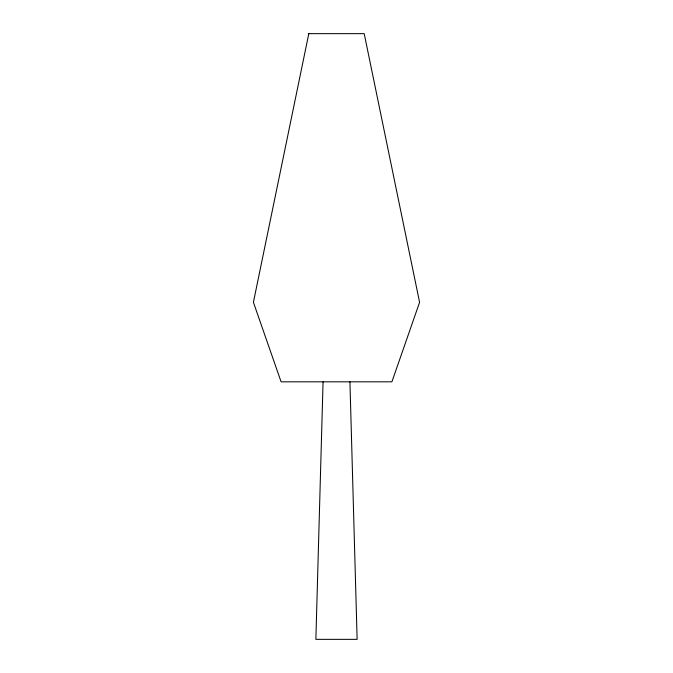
<?xml version="1.0" encoding="UTF-8"?>
<svg xmlns="http://www.w3.org/2000/svg" width="673" height="673" viewBox="0 0 673 673"><rect width="100%" height="100%" fill="white"/><g stroke="black" fill="none" stroke-linecap="round" stroke-linejoin="round"><path stroke-width="1.01" d="M323.065 381.827L315.873 639.35L357.127 639.35L349.935 381.827M308.806 33.65L253.41 302.303L281.104 381.827L391.896 381.827L419.59 302.303L364.194 33.65L308.806 33.65"/></g></svg>
